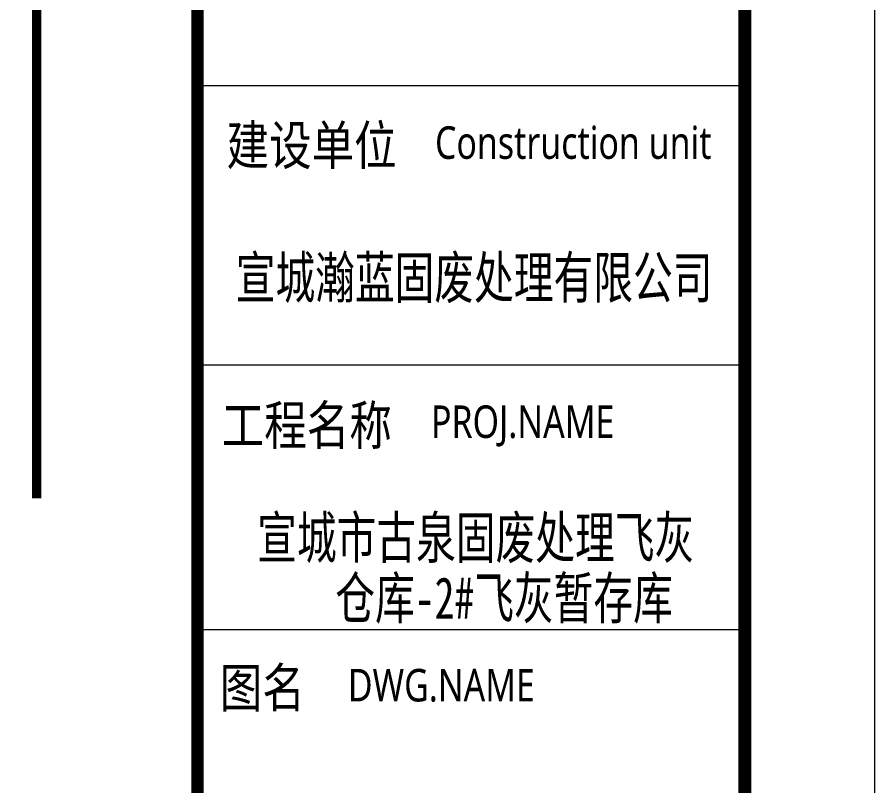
# Model space of a CAD drawing. Header units: inches. Extents: x -3272461 to -2504170, y 403793 to 1071042.
# Drawn here: x -2659889 to -2649994, y 660037 to 668902 of the extents above; entities that cross this region are included whole.
import ezdxf
from ezdxf.enums import TextEntityAlignment as Align

# ---------------------------------------------------------------- set-up
doc = ezdxf.new("R2010")
doc.units = ezdxf.units.IN
doc.header["$LTSCALE"] = 1000
doc.header["$MEASUREMENT"] = 0
doc.layers.get('0').update_dxf_attribs({"lineweight": 18})
for name, color, linetype, lineweight in [('0-TK', 4, 'Continuous', 18), ('PUB_TITLE', 153, 'Continuous', 18), ('TEL_SYMB', 3, 'Continuous', 18), ('图签文字', 4, 'Continuous', 18)]:
    doc.layers.add(name, color=color, linetype=linetype, lineweight=lineweight)
doc.styles.add('-黑体', font='', dxfattribs={"width": 0.7})
doc.styles.add('建筑图签-黑', font='', dxfattribs={"width": 0.7})
doc.styles.get('-黑体').set_extended_font_data('微软雅黑')
doc.styles.get('建筑图签-黑').set_extended_font_data('黑体')

msp = doc.modelspace()

# ---------------------------------------------------------------- linework, layer by layer
at = {"layer": '0-TK'}
for p, q in [((-2657808.5, 668113.4), (-2651494.3, 668113.4)), ((-2657808.5, 664894.6), (-2651494.3, 664894.6)), ((-2657808.5, 661841.4), (-2651494.3, 661841.4))]:
    msp.add_line(p, q, dxfattribs=at)
msp.add_lwpolyline([(-2657808.5, 639630.6, 144, 144, 0), (-2657808.5, 699630.6, 144, 144, 0)], format="xyseb", dxfattribs=at)
at = {"layer": 'PUB_TITLE'}
msp.add_lwpolyline([(-2649994.3, 638130.6), (-2649994.3, 701130.6), (-2761444.3, 701130.6), (-2761444.3, 638130.6)], close=True, dxfattribs=at)
msp.add_lwpolyline([(-2651494.3, 639630.6, 150, 150, 0), (-2651494.3, 699630.6, 150, 150, 0), (-2757694.3, 699630.6, 150, 150, 0), (-2757694.3, 639630.6, 150, 150, 0)], format="xyseb", close=True, dxfattribs=at)
at = {"layer": 'TEL_SYMB'}
msp.add_lwpolyline([(-2659663.8, 663354.9, 105, 105, 0), (-2659663.8, 678722.5, 105, 105, 0)], format="xyseb", dxfattribs=at)

# ---------------------------------------------------------------- texts
at = {"style": '-黑体', "width": 0.8}
for s, height, p in [('建设单位', 450, (-2657474.2, 667424.9)), ('工程名称', 450, (-2657529.8, 664195.1)), ('PROJ.NAME', 375, (-2655114.4, 664237.1)), ('图名', 450, (-2657551.2, 661168.8)), ('DWG.NAME', 375, (-2656073.6, 661198.3))]:
    msp.add_text(s, height=height, dxfattribs=at).set_placement(p, align=Align.MIDDLE_LEFT)
at = {"insert": (-2655068.2, 667453.2), "char_height": 375, "width": 4915.503, "attachment_point": 4, "style": '-黑体'}
msp.add_mtext('{\\W0.8;Construction unit  }', dxfattribs=at)
at = {"layer": '图签文字', "color": 1, "style": '建筑图签-黑', "width": 0.7}
for s, p in [('宣城瀚蓝固废处理有限公司', (-2654617.7, 665660.3)), ('宣城市古泉固废处理飞灰', (-2654598.7, 662661))]:
    msp.add_text(s, height=480, dxfattribs=at).set_placement(p, align=Align.CENTER)
at = {"layer": '图签文字', "color": 1, "insert": (-2654271.1, 661907.9), "char_height": 480, "width": 6132.944, "attachment_point": 8, "style": '建筑图签-黑'}
msp.add_mtext('仓库-2#飞灰暂存库   ', dxfattribs=at)

doc.saveas('drawing.dxf')
